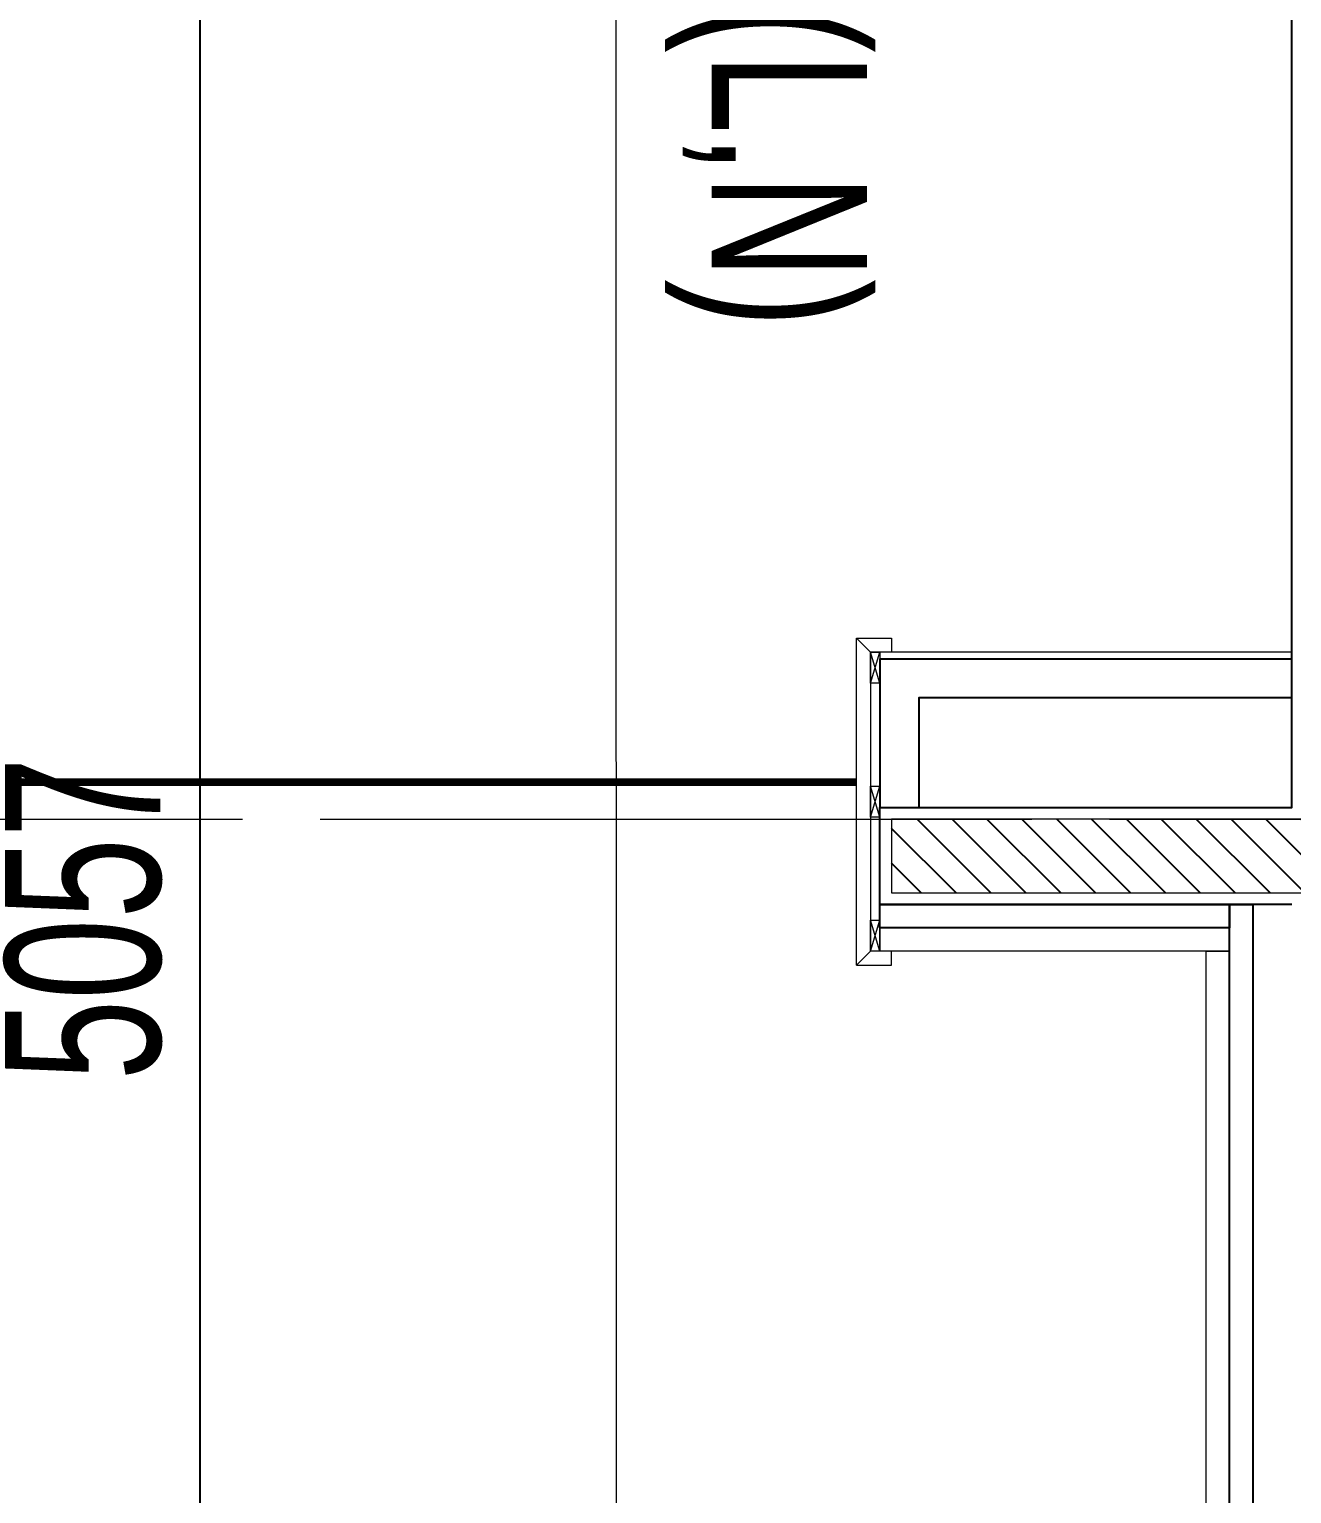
# Model space of a CAD drawing. Header units: millimetres. Extents: x -343543 to 400519, y -115663 to 104219.
# Drawn here: x -157183 to -155558, y 13831 to 15717 of the extents above; entities that cross this region are included whole.
import ezdxf
from ezdxf.xclip import XClip

# ---------------------------------------------------------------- set-up
doc = ezdxf.new("R2010")
doc.units = ezdxf.units.MM
doc.header["$XCLIPFRAME"] = 0
doc.linetypes.add('XREF MAT BANG TUONG XAY$0$CENTER', pattern=[50.8, 31.75, -6.35, 6.35, -6.35])
doc.linetypes.add('XREF MAT BANG TUONG XAY$0$HIDDEN', pattern=[0.375, 0.25, -0.125])
doc.layers.get('0').update_dxf_attribs({"color": 231, "lineweight": 0})
doc.layers.get('DefPoints').update_dxf_attribs({"color": 191})
for name, color, linetype, lineweight in [('A-SYMBOLS', 10, 'Continuous', 13), ('kata_dim', 231, 'Continuous', 0), ('SME-E-COND-LTG', 51, 'Continuous', 18), ('SME-E-LTG-TEXT', 53, 'Continuous', 18), ('XREF MAT BANG TUONG XAY$0$$0$A-WALL-INT', 8, 'Continuous', 9), ('XREF MAT BANG TUONG XAY$0$A-GRID', 8, 'XREF MAT BANG TUONG XAY$0$CENTER', 15), ('XREF MAT BANG TUONG XAY$0$A-WALL-INT', 8, 'Continuous', 9)]:
    doc.layers.add(name, color=color, linetype=linetype, lineweight=lineweight)
for name, color, linetype in [('XREF MAT BANG TUONG XAY$0$A-FNSH', 8, 'Continuous'), ('XREF MAT BANG TUONG XAY$0$A-FURN', 8, 'Continuous'), ('XREF MAT BANG TUONG XAY$0$A-HIDD', 8, 'XREF MAT BANG TUONG XAY$0$HIDDEN'), ('XREF MAT BANG TUONG XAY$0$A-PATT', 8, 'Continuous')]:
    doc.layers.add(name, color=color, linetype=linetype)
doc.styles.add('SM-DIMTEXT', font='SME.shx', dxfattribs={"width": 0.7})
doc.styles.add('SME-TEXT', font='sme.shx', dxfattribs={"width": 0.7})
doc.dimstyles.new('SDIM-100', dxfattribs={"dimscale": 100, "dimtxt": 2, "dimasz": 0.6, "dimexe": 0.6, "dimexo": 0.2, "dimgap": 0.5, "dimtad": 1, "dimdec": 0, "dimzin": 12, "dimtxsty": 'SM-DIMTEXT', "dimblk": 'ARCHTICK', "dimblk1": 'ARCHTICK', "dimblk2": 'ARCHTICK', "dimcen": 0.12, "dimdle": 0.6, "dimclrd": 7, "dimclre": 8, "dimadec": 0, "dimazin": 3, "dimtfac": 2, "dimtix": 1, "dimtmove": 1, "dimatfit": 3, "dimfxl": 1, "dimtzin": 0, "dimarcsym": 1})

# ---------------------------------------------------------------- blocks, each defined once
blk = doc.blocks.new('*U289')
at = {"layer": 'XREF MAT BANG TUONG XAY$0$A-PATT'}
h = blk.add_hatch(dxfattribs=at)
h.set_pattern_fill('ANSI31', color=8, scale=10)
h.set_pattern_definition([(45, (35976.79, -11178.564), (-22.45064, 22.45064), [])])
h.paths.add_polyline_path([(-38.7, 47.5), (491.3, 47.5), (491.3, -47.5), (-38.7, -47.5)])
at = {"layer": 'XREF MAT BANG TUONG XAY$0$A-WALL-INT', "color": 8}
blk.add_lwpolyline([(-38.7, 47.5), (491.3, 47.5), (491.3, -47.5), (-38.7, -47.5)], close=True, dxfattribs=at)
blk = doc.blocks.new('XREF MAT BANG TUONG XAY$0$00.xref_IKIGAI_Truc')
at = {"layer": 'XREF MAT BANG TUONG XAY$0$A-GRID', "color": 8, "ltscale": 20}
blk.add_lwpolyline([(-2907.5, 14700), (42750, 14700)], dxfattribs=at)
blk = doc.blocks.new('XREF MAT BANG TUONG XAY$0$xref_IKIGAI_Cot')
at = {"layer": 'XREF MAT BANG TUONG XAY$0$A-GRID', "color": 8, "ltscale": 20}
blk.add_lwpolyline([(-2907.5, 14700), (42750, 14700)], dxfattribs=at)
blk = doc.blocks.new('01.Xref _MB T1')
at = {"layer": 'XREF MAT BANG TUONG XAY$0$$0$A-WALL-INT', "color": 8}
for points in [[(25232.99202, 14530), (25214.99202, 14512), (25214.99205, 14933.00002), (25232.99205, 14915.00002)], [(25259.99205, 14933.00002), (25259.99205, 14915.00002), (25232.99205, 14915.00002), (25214.99205, 14933.00002)], [(25244.99205, 14875.00002), (25232.99205, 14875.00002), (25232.99205, 14915.00002), (25244.99205, 14915.00002)], [(25774.99895, 14914.99996), (25244.99205, 14914.99996), (25244.99205, 14905.99996), (25774.99895, 14905.99996)], [(25244.99203, 14702.50001), (25232.99203, 14702.50001), (25232.99203, 14742.50001), (25244.99203, 14742.50001)], [(25244.99202, 14530), (25232.99202, 14530), (25232.99202, 14570), (25244.99202, 14570)], [(25244.99202, 14530), (25244.99202, 14560), (25695.00147, 14560), (25695.00147, 14530)], [(25259.99202, 14512), (25259.99202, 14530), (25232.99202, 14530), (25214.99202, 14512)], [(25665.00147, 14530), (25695.00147, 14530), (25695.00147, 11274.99999), (25665.00147, 11274.99999)]]:
    blk.add_lwpolyline(points, close=True, dxfattribs=at)
for points in [[(25244.99205, 14875.00002), (25232.99205, 14915.00002)], [(25232.99205, 14875.00002), (25244.99205, 14915.00002)], [(25244.99203, 14702.50001), (25232.99203, 14742.50001)], [(25232.99203, 14702.50001), (25244.99203, 14742.50001)], [(25244.99202, 14530), (25232.99202, 14570)], [(25232.99202, 14530), (25244.99202, 14570)]]:
    blk.add_lwpolyline(points, dxfattribs=at)
at = {"layer": 'XREF MAT BANG TUONG XAY$0$A-FNSH', "color": 8}
blk.add_lwpolyline([(25775.00136, 14590), (25244.99202, 14590), (25244.99202, 14715.0002), (25774.99876, 14714.99978), (25775.00406, 19174.99957), (25501.68818, 19174.99872), (25501.68818, 19509.9993), (25835.00134, 19509.9993)], dxfattribs=at)
at = {"layer": 'XREF MAT BANG TUONG XAY$0$A-FURN', "color": 8}
for points in [[(25774.99899, 14905.99996), (25244.99205, 14905.99996), (25244.99205, 14715.0002)], [(25774.99899, 14855.99996), (25294.99205, 14855.99996), (25294.99205, 14715.0002)]]:
    blk.add_lwpolyline(points, dxfattribs=at)
for points in [[(25695.00147, 14560), (25244.99202, 14560), (25244.99202, 14590), (25695.00147, 14590)], [(25725.00147, 11274.99999), (25695.00147, 11274.99999), (25695.00147, 14590), (25725.00147, 14590)]]:
    blk.add_lwpolyline(points, close=True, dxfattribs=at)
at = {"layer": 'XREF MAT BANG TUONG XAY$0$A-HIDD', "color": 8, "ltscale": 200, "const_width": 10}
blk.add_lwpolyline([(25214.99203, 14747.50001), (24119.992, 14747.50001)], dxfattribs=at)
at = {"color": 8}
blk.add_blockref('XREF MAT BANG TUONG XAY$0$00.xref_IKIGAI_Truc', (0.00011, 0), dxfattribs=at)
ref = blk.add_blockref('XREF MAT BANG TUONG XAY$0$xref_IKIGAI_Cot', (-0.00927, -0.00001), dxfattribs=at)
XClip(ref).set_block_clipping_path([(-1610.3425959283, -2225.6693134198), (41829.1295208634, 21555.8819575264)])
at = {"layer": 'XREF MAT BANG TUONG XAY$0$A-FURN', "color": 8, "xscale": -1, "rotation": 180}
blk.add_blockref('*U289', (25298.69033, 14652.49999), dxfattribs=at)
blk = doc.blocks.new('_ArchTick')
at = {"color": 0, "linetype": 'ByBlock', "const_width": 0.15}
blk.add_lwpolyline([(-0.5, -0.5), (0.5, 0.5)], dxfattribs=at)
blk = doc.blocks.new('*D423')
at = {"layer": 'DefPoints', "color": 0, "linetype": 'Continuous', "ltscale": 1000, "transparency": 16777216}
for p in [(-156963, 17100), (-156588.3, 17100), (-156427.2, 12043.3)]:
    blk.add_point(p, dxfattribs=at)
at = {"layer": 'kata_dim', "color": 7, "linetype": 'Continuous', "lineweight": -2, "ltscale": 1000, "transparency": 16777216}
blk.add_line((-156963, 11983.3), (-156963, 17160), dxfattribs=at)
at = {"layer": 'kata_dim', "color": 8, "linetype": 'Continuous', "lineweight": -2, "ltscale": 1000, "transparency": 16777216}
for p, q in [((-156608.3, 17100), (-157023, 17100)), ((-156447.2, 12043.3), (-157023, 12043.3))]:
    blk.add_line(p, q, dxfattribs=at)
at = {"layer": 'kata_dim', "color": 7, "linetype": 'Continuous', "lineweight": -2, "ltscale": 1000, "transparency": 16777216, "xscale": 60, "yscale": 60, "zscale": 60}
for p, rotation in [((-156963, 17100), 90), ((-156963, 12043.3), 270)]:
    blk.add_blockref('_ArchTick', p, dxfattribs=dict(at, rotation=rotation))
at = {"layer": 'kata_dim', "color": 0, "linetype": 'Continuous', "ltscale": 1000, "transparency": 16777216, "insert": (-157113, 14571.6), "char_height": 200, "attachment_point": 5, "rotation": 90, "style": 'SM-DIMTEXT'}
blk.add_mtext('5057', dxfattribs=at)

msp = doc.modelspace()

# ---------------------------------------------------------------- block references
at = {"layer": 'A-SYMBOLS'}
msp.add_blockref('01.Xref _MB T1', (-181333.1, 0), dxfattribs=at)

# ---------------------------------------------------------------- next in the draw order: linework, layer by layer
at = {"layer": 'SME-E-COND-LTG', "color": 1, "linetype": 'Continuous', "ltscale": 1000}
msp.add_line((-156428.7, 19400), (-156426.4, 7886.3), dxfattribs=at)

# ---------------------------------------------------------------- next in the draw order: texts
at = {"layer": 'SME-E-LTG-TEXT', "style": 'SME-TEXT', "width": 0.7}
msp.add_text('E1(L,N)', height=200, rotation=270, dxfattribs=at).set_placement((-156304.7, 15977.8))

# ---------------------------------------------------------------- next in the draw order: dimensions: what is measured, and where the dimension line sits
at = {"layer": 'kata_dim', "linetype": 'Continuous', "ltscale": 1000}
dim = msp.add_linear_dim(base=(-156963, 17100), p1=(-156427.2, 12043.3), p2=(-156588.3, 17100), angle=90, dimstyle='SDIM-100', dxfattribs=at)
dim.commit()
dim.dimension.update_dxf_attribs({"geometry": '*D423', "text_midpoint": (-157113, 14571.6)})

doc.saveas('drawing.dxf')
